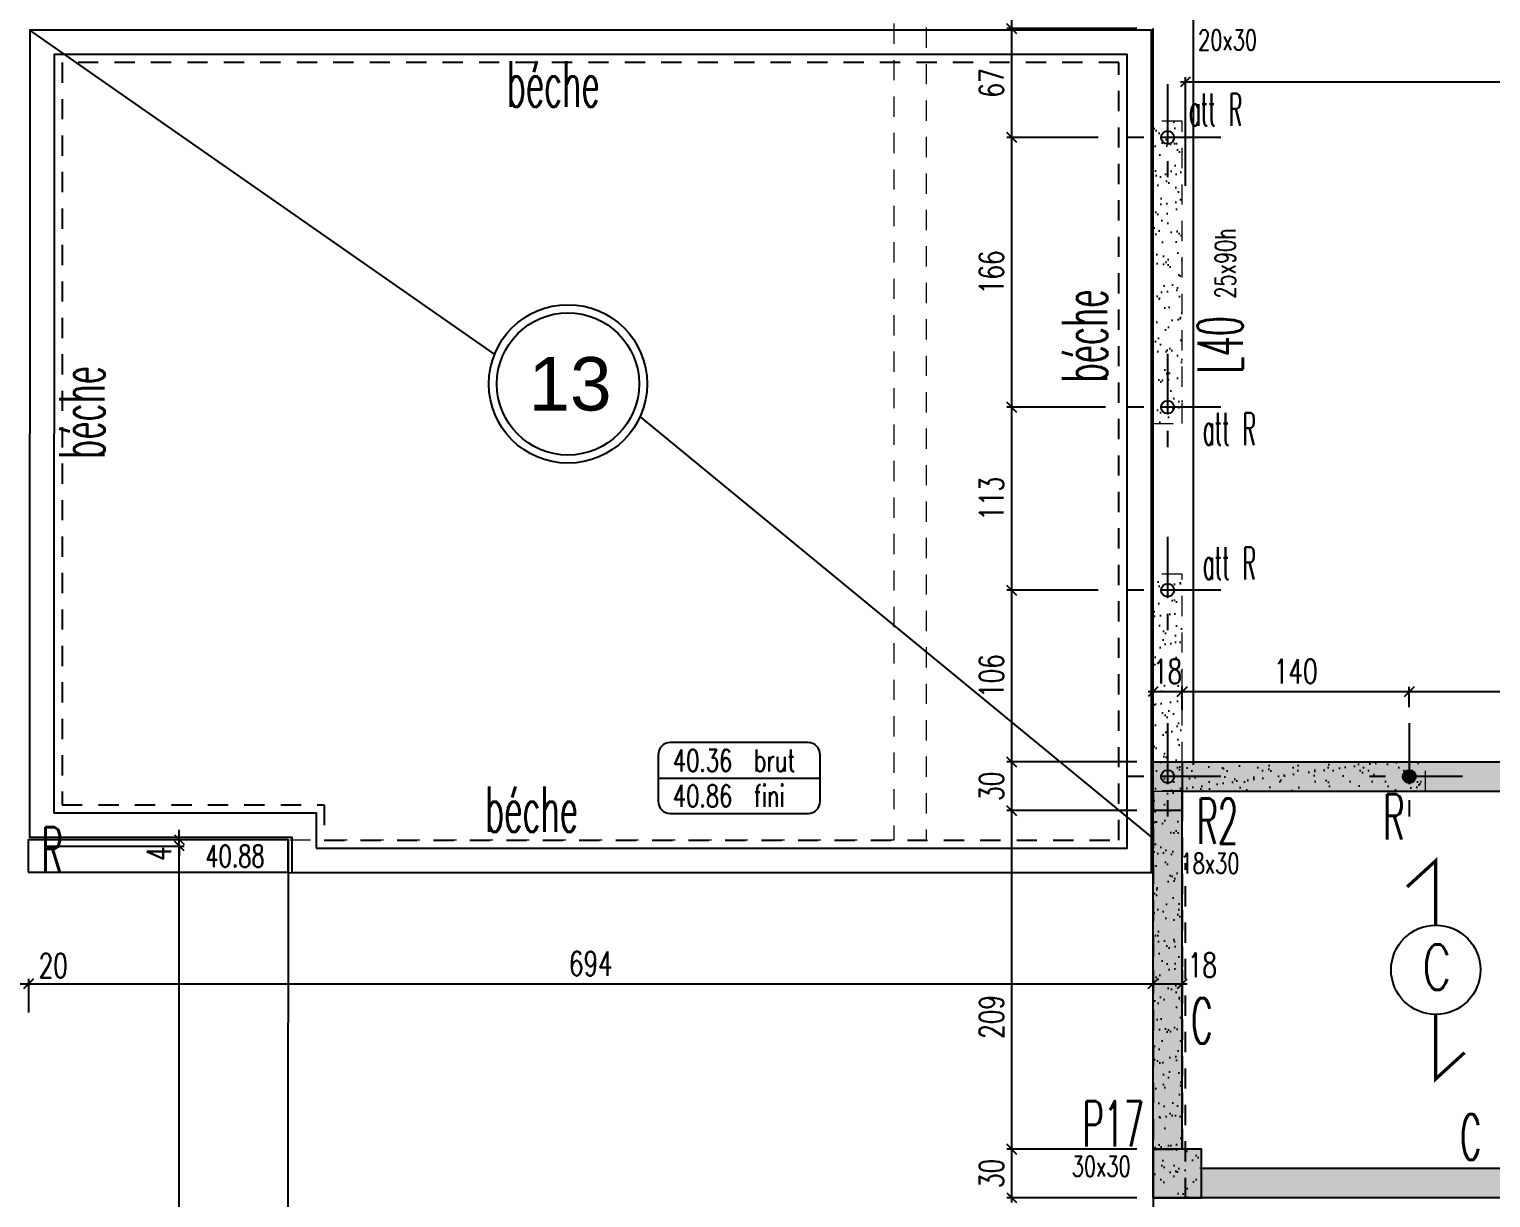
# Model space of a CAD drawing. Extents: x 308 to 437, y -199 to -146.
# Drawn here: x 403.97 to 412.99, y -184.3 to -177.08 of the extents above; entities that cross this region are included whole.
import ezdxf
from ezdxf.enums import TextEntityAlignment as Align

# ---------------------------------------------------------------- set-up
doc = ezdxf.new("R2010")
doc.units = 0
doc.header["$LTSCALE"] = 0.5
doc.header["$MEASUREMENT"] = 0
for name, pattern in [('AXES2', [1.125, 0.75, -0.125, 0.125, -0.125]), ('CACHE', [0.375, 0.25, -0.125]), ('DISCONTINU2', [0.375, 0.25, -0.125])]:
    doc.linetypes.add(name, pattern=pattern)
doc.layers.get('DEFPOINTS').update_dxf_attribs({"linetype": 'CONTINUOUS'})
doc.layers.add('###Dalle BA', color=70, linetype='CONTINUOUS', lineweight=30)
for name, color, linetype in [('1_AJSA_techEP', 142, 'CONTINUOUS'), ('1_AJSA_vue1', 251, 'CONTINUOUS'), ('1_AJSA_vue2', 13, 'CONTINUOUS'), ('AXES', 6, 'AXES2'), ('BET-TEXT', 52, 'CONTINUOUS'), ('COTATION', 7, 'CONTINUOUS'), ('HABILLAGE', 7, 'CONTINUOUS'), ('MURS', 3, 'CONTINUOUS'), ('PLANCHER', 7, 'CONTINUOUS'), ('POCHAGE', 254, 'CONTINUOUS'), ('POTEAUX', 1, 'CONTINUOUS'), ('POUTRES', 2, 'CONTINUOUS'), ('RAID', 1, 'CONTINUOUS'), ('RDC', 7, 'DISCONTINU2'), ('REPERAGE', 4, 'CONTINUOUS'), ('REPERE-CHAI', 4, 'CONTINUOUS'), ('REPERE-POT', 4, 'CONTINUOUS'), ('REPERE-POUT', 4, 'CONTINUOUS'), ('REPERE-RAID', 4, 'CONTINUOUS')]:
    doc.layers.add(name, color=color, linetype=linetype)
doc.styles.add('ROMANS8', font='romans.shx', dxfattribs={"width": 0.7})
doc.styles.get("Standard").update_dxf_attribs({"font": 'txt.shx'})
doc.styles.add('TEXTE', font='arial.ttf')
doc.dimstyles.new('COT50 cm', dxfattribs={"dimtxt": 0.15, "dimasz": 0.06, "dimexe": 0.03, "dimexo": 0.1, "dimgap": 0.05, "dimtad": 1, "dimdec": 0, "dimlfac": 100, "dimzin": 0, "dimdsep": 46, "dimtxsty": 'ROMANS8', "dimblk1": 'OBLIQUE', "dimblk2": 'OBLIQUE', "dimsah": 1, "dimcen": 0.03, "dimdle": 0.03, "dimclrt": 1, "dimadec": 0, "dimazin": 0, "dimtfac": 1, "dimtdec": 0, "dimtmove": 0, "dimatfit": 3, "dimfxl": 0, "dimtolj": 1, "dimtzin": 0, "dimlwd": -1, "dimlwe": -1, "dimarcsym": 0})
pattern_1 = [(37.5, (-513.79323, 160.44126), (-0.004409535, 0.134877664), [0, -0.1064, 0, -0.119, 0, -0.11375]), (7.5, (-513.79323, 160.44126), (0.12388437, 0.197550225), [0, -0.0574, 0, -0.0959, 0, -0.03675]), (327.5, (-513.87933, 160.44126), (0.21798993, 0.000396134), [0, -0.035, 0, -0.126, 0, -0.1645]), (317.5, (-513.87933, 160.44126), (0.21042886, 0.06143729), [0, -0.0175, 0, -0.0826, 0, -0.0945])]

# ---------------------------------------------------------------- blocks, each defined once
blk = doc.blocks.new('139')
at = {"layer": 'HABILLAGE', "color": 7}
blk.add_line((-0.665, 0), (0.665, 0), dxfattribs=at)
at = {"layer": 'HABILLAGE'}
blk.add_lwpolyline([(-0.565, -0.291), (0.565, -0.291, 0.414214), (0.665, -0.191), (0.665, 0.191, 0.414214), (0.565, 0.291), (-0.565, 0.291, 0.414214), (-0.665, 0.191), (-0.665, -0.191, 0.414214)], format="xyb", close=True, dxfattribs=at)
at = {"layer": 'HABILLAGE', "color": 1, "width": 0.7}
for s, p in [('brut', (0.121, 0.054)), ('fini', (0.121, -0.237))]:
    blk.add_text(s, height=0.18, dxfattribs=at).set_placement(p)
for tag, p in [('NIVBRUT', (-0.543, 0.054)), ('NIVFINI', (-0.543, -0.237))]:
    blk.add_attdef(tag, p, '', height=0.18, dxfattribs=at)
blk = doc.blocks.new('_Oblique')
at = {"layer": 'COTATION', "color": 0, "lineweight": -2}
blk.add_line((-0.5, -0.5), (0.5, 0.5), dxfattribs=at)
blk = doc.blocks.new('*D1207')
at = {"layer": 'COTATION', "color": 0, "transparency": 16777216}
for p, q in [((410.8097, -183.9963), (410.0078, -183.9963)), ((410.0378, -184.3263), (410.0378, -183.9663)), ((410.8097, -184.2963), (410.0078, -184.2963))]:
    blk.add_line(p, q, dxfattribs=at)
at = {"layer": 'DEFPOINTS', "color": 0, "transparency": 16777216}
for p in [(410.0378, -183.9963), (410.9097, -183.9963), (410.9097, -184.2963)]:
    blk.add_point(p, dxfattribs=at)
at = {"layer": 'COTATION', "color": 0, "transparency": 16777216, "xscale": 0.06, "yscale": 0.06, "zscale": 0.06}
for p, rotation in [((410.0378, -183.9963), 90), ((410.0378, -184.2963), 270)]:
    blk.add_blockref('_Oblique', p, dxfattribs=dict(at, rotation=rotation))
at = {"layer": 'COTATION', "color": 1, "transparency": 16777216, "insert": (409.9128, -184.1463), "char_height": 0.15, "attachment_point": 5, "rotation": 90, "style": 'ROMANS8'}
blk.add_mtext('\\A1;30', dxfattribs=at)
blk = doc.blocks.new('*D1208')
at = {"layer": 'COTATION', "color": 0, "transparency": 16777216}
for p, q in [((410.8099, -181.9063), (410.0078, -181.9063)), ((410.0378, -184.0263), (410.0378, -181.8763)), ((410.8097, -183.9963), (410.0078, -183.9963))]:
    blk.add_line(p, q, dxfattribs=at)
at = {"layer": 'DEFPOINTS', "color": 0, "transparency": 16777216}
for p in [(410.0378, -181.9063), (410.9099, -181.9063), (410.9097, -183.9963)]:
    blk.add_point(p, dxfattribs=at)
at = {"layer": 'COTATION', "color": 0, "transparency": 16777216, "xscale": 0.06, "yscale": 0.06, "zscale": 0.06}
for p, rotation in [((410.0378, -181.9063), 90), ((410.0378, -183.9963), 270)]:
    blk.add_blockref('_Oblique', p, dxfattribs=dict(at, rotation=rotation))
at = {"layer": 'COTATION', "color": 1, "transparency": 16777216, "insert": (409.9128, -183.1799), "char_height": 0.15, "attachment_point": 5, "rotation": 90, "style": 'ROMANS8'}
blk.add_mtext('\\A1;209', dxfattribs=at)
blk = doc.blocks.new('*D1209')
at = {"layer": 'COTATION', "color": 0, "transparency": 16777216}
for p, q in [((410.0378, -181.9363), (410.0378, -181.5763)), ((410.8099, -181.6063), (410.0078, -181.6063)), ((410.8099, -181.9063), (410.0078, -181.9063))]:
    blk.add_line(p, q, dxfattribs=at)
at = {"layer": 'DEFPOINTS', "color": 0, "transparency": 16777216}
for p in [(410.0378, -181.6063), (410.9099, -181.6063), (410.9099, -181.9063)]:
    blk.add_point(p, dxfattribs=at)
at = {"layer": 'COTATION', "color": 0, "transparency": 16777216, "xscale": 0.06, "yscale": 0.06, "zscale": 0.06}
for p, rotation in [((410.0378, -181.6063), 90), ((410.0378, -181.9063), 270)]:
    blk.add_blockref('_Oblique', p, dxfattribs=dict(at, rotation=rotation))
at = {"layer": 'COTATION', "color": 1, "transparency": 16777216, "insert": (409.9128, -181.7563), "char_height": 0.15, "attachment_point": 5, "rotation": 90, "style": 'ROMANS8'}
blk.add_mtext('\\A1;30', dxfattribs=at)
blk = doc.blocks.new('*D1210')
at = {"layer": 'COTATION', "color": 0, "transparency": 16777216}
for p, q in [((410.0378, -181.6363), (410.0378, -180.5161)), ((410.5708, -180.5461), (410.0078, -180.5461)), ((410.8099, -181.6063), (410.0078, -181.6063))]:
    blk.add_line(p, q, dxfattribs=at)
at = {"layer": 'DEFPOINTS', "color": 0, "transparency": 16777216}
for p in [(410.0378, -180.5461), (410.6708, -180.5461), (410.9099, -181.6063)]:
    blk.add_point(p, dxfattribs=at)
at = {"layer": 'COTATION', "color": 0, "transparency": 16777216, "xscale": 0.06, "yscale": 0.06, "zscale": 0.06}
for p, rotation in [((410.0378, -180.5461), 90), ((410.0378, -181.6063), 270)]:
    blk.add_blockref('_Oblique', p, dxfattribs=dict(at, rotation=rotation))
at = {"layer": 'COTATION', "color": 1, "transparency": 16777216, "insert": (409.9128, -181.0762), "char_height": 0.15, "attachment_point": 5, "rotation": 90, "style": 'ROMANS8'}
blk.add_mtext('\\A1;106', dxfattribs=at)
blk = doc.blocks.new('*D1211')
at = {"layer": 'COTATION', "color": 0, "transparency": 16777216}
for p, q in [((410.6164, -179.4161), (410.0078, -179.4161)), ((410.0378, -180.5761), (410.0378, -179.3861)), ((410.5708, -180.5461), (410.0078, -180.5461))]:
    blk.add_line(p, q, dxfattribs=at)
at = {"layer": 'DEFPOINTS', "color": 0, "transparency": 16777216}
for p in [(410.0378, -179.4161), (410.7164, -179.4161), (410.6708, -180.5461)]:
    blk.add_point(p, dxfattribs=at)
at = {"layer": 'COTATION', "color": 0, "transparency": 16777216, "xscale": 0.06, "yscale": 0.06, "zscale": 0.06}
for p, rotation in [((410.0378, -179.4161), 90), ((410.0378, -180.5461), 270)]:
    blk.add_blockref('_Oblique', p, dxfattribs=dict(at, rotation=rotation))
at = {"layer": 'COTATION', "color": 1, "transparency": 16777216, "insert": (409.9128, -179.9811), "char_height": 0.15, "attachment_point": 5, "rotation": 90, "style": 'ROMANS8'}
blk.add_mtext('\\A1;113', dxfattribs=at)
blk = doc.blocks.new('*D1212')
at = {"layer": 'COTATION', "color": 0, "transparency": 16777216}
for p, q in [((410.0378, -179.4461), (410.0378, -177.7213)), ((410.5707, -177.7513), (410.0078, -177.7513)), ((410.6164, -179.4161), (410.0078, -179.4161))]:
    blk.add_line(p, q, dxfattribs=at)
at = {"layer": 'DEFPOINTS', "color": 0, "transparency": 16777216}
for p in [(410.0378, -177.7513), (410.6707, -177.7513), (410.7164, -179.4161)]:
    blk.add_point(p, dxfattribs=at)
at = {"layer": 'COTATION', "color": 0, "transparency": 16777216, "xscale": 0.06, "yscale": 0.06, "zscale": 0.06}
for p, rotation in [((410.0378, -177.7513), 90), ((410.0378, -179.4161), 270)]:
    blk.add_blockref('_Oblique', p, dxfattribs=dict(at, rotation=rotation))
at = {"layer": 'COTATION', "color": 1, "transparency": 16777216, "insert": (409.9128, -178.5837), "char_height": 0.15, "attachment_point": 5, "rotation": 90, "style": 'ROMANS8'}
blk.add_mtext('\\A1;166', dxfattribs=at)
blk = doc.blocks.new('*D1213')
at = {"layer": 'COTATION', "color": 0, "transparency": 16777216}
for p, q in [((410.8099, -177.0795), (410.0078, -177.0795)), ((410.0378, -177.7813), (410.0378, -177.0495)), ((410.5707, -177.7513), (410.0078, -177.7513))]:
    blk.add_line(p, q, dxfattribs=at)
at = {"layer": 'DEFPOINTS', "color": 0, "transparency": 16777216}
for p in [(410.0378, -177.0795), (410.9099, -177.0795), (410.6707, -177.7513)]:
    blk.add_point(p, dxfattribs=at)
at = {"layer": 'COTATION', "color": 0, "transparency": 16777216, "xscale": 0.06, "yscale": 0.06, "zscale": 0.06}
for p, rotation in [((410.0378, -177.0795), 90), ((410.0378, -177.7513), 270)]:
    blk.add_blockref('_Oblique', p, dxfattribs=dict(at, rotation=rotation))
at = {"layer": 'COTATION', "color": 1, "transparency": 16777216, "insert": (409.9128, -177.4154), "char_height": 0.15, "attachment_point": 5, "rotation": 90, "style": 'ROMANS8'}
blk.add_mtext('\\A1;67', dxfattribs=at)
blk = doc.blocks.new('*D1214')
at = {"layer": 'COTATION', "color": 0, "transparency": 16777216}
for p, q in [((410.8099, -176.7795), (410.0078, -176.7795)), ((410.0378, -177.1095), (410.0378, -176.7495)), ((410.8099, -177.0795), (410.0078, -177.0795))]:
    blk.add_line(p, q, dxfattribs=at)
at = {"layer": 'DEFPOINTS', "color": 0, "transparency": 16777216}
for p in [(410.0378, -176.7795), (410.9099, -176.7795), (410.9099, -177.0795)]:
    blk.add_point(p, dxfattribs=at)
at = {"layer": 'COTATION', "color": 0, "transparency": 16777216, "xscale": 0.06, "yscale": 0.06, "zscale": 0.06}
for p, rotation in [((410.0378, -176.7795), 90), ((410.0378, -177.0795), 270)]:
    blk.add_blockref('_Oblique', p, dxfattribs=dict(at, rotation=rotation))
at = {"layer": 'COTATION', "color": 1, "transparency": 16777216, "insert": (409.9128, -176.9295), "char_height": 0.15, "attachment_point": 5, "rotation": 90, "style": 'ROMANS8'}
blk.add_mtext('\\A1;30', dxfattribs=at)
blk = doc.blocks.new('*D1287')
at = {"layer": 'COTATION', "color": 0, "transparency": 16777216}
for p, q in [((411.0799, -177.4084), (418.3963, -177.4084)), ((411.1099, -178.0502), (411.1099, -177.3784)), ((418.3663, -177.8063), (418.3663, -177.3784))]:
    blk.add_line(p, q, dxfattribs=at)
at = {"layer": 'DEFPOINTS', "color": 0, "transparency": 16777216}
for p in [(418.3663, -177.4084), (418.3663, -177.9063), (411.1099, -178.1502)]:
    blk.add_point(p, dxfattribs=at)
at = {"layer": 'COTATION', "color": 0, "transparency": 16777216, "xscale": 0.06, "yscale": 0.06, "zscale": 0.06, "rotation": 180}
blk.add_blockref('_Oblique', (411.1099, -177.4084), dxfattribs=at)
at = {"layer": 'COTATION', "color": 0, "transparency": 16777216, "xscale": 0.06, "yscale": 0.06, "zscale": 0.06}
blk.add_blockref('_Oblique', (418.3663, -177.4084), dxfattribs=at)
at = {"layer": 'COTATION', "color": 1, "transparency": 16777216, "insert": (414.7381, -177.2834), "char_height": 0.15, "attachment_point": 5, "style": 'ROMANS8'}
blk.add_mtext('\\A1;726', dxfattribs=at)
blk = doc.blocks.new('*D1452')
at = {"layer": 'COTATION', "color": 0, "transparency": 16777216}
for p, q in [((403.7664, -183.0521), (403.7664, -182.9454)), ((403.9697, -183.1534), (403.9697, -182.9454)), ((403.7364, -182.9754), (403.9997, -182.9754))]:
    blk.add_line(p, q, dxfattribs=at)
at = {"layer": 'DEFPOINTS', "color": 0, "transparency": 16777216}
for p in [(403.9697, -182.9754), (403.7664, -183.1521), (403.9697, -183.2534)]:
    blk.add_point(p, dxfattribs=at)
at = {"layer": 'COTATION', "color": 0, "transparency": 16777216, "xscale": 0.06, "yscale": 0.06, "zscale": 0.06, "rotation": 180}
blk.add_blockref('_Oblique', (403.7664, -182.9754), dxfattribs=at)
at = {"layer": 'COTATION', "color": 0, "transparency": 16777216, "xscale": 0.06, "yscale": 0.06, "zscale": 0.06}
blk.add_blockref('_Oblique', (403.9697, -182.9754), dxfattribs=at)
at = {"layer": 'COTATION', "color": 1, "transparency": 16777216, "insert": (404.1213, -182.8633), "char_height": 0.15, "attachment_point": 5, "style": 'ROMANS8'}
blk.add_mtext('\\A1;20', dxfattribs=at)
blk = doc.blocks.new('*D1453')
at = {"layer": 'COTATION', "color": 0, "transparency": 16777216}
for p, q in [((403.9697, -183.1534), (403.9697, -182.9454)), ((410.9097, -182.8918), (410.9097, -183.0054)), ((403.9397, -182.9754), (410.9397, -182.9754))]:
    blk.add_line(p, q, dxfattribs=at)
at = {"layer": 'DEFPOINTS', "color": 0, "transparency": 16777216}
for p in [(410.9097, -182.7918), (410.9097, -182.9754), (403.9697, -183.2534)]:
    blk.add_point(p, dxfattribs=at)
at = {"layer": 'COTATION', "color": 0, "transparency": 16777216, "xscale": 0.06, "yscale": 0.06, "zscale": 0.06, "rotation": 180}
blk.add_blockref('_Oblique', (403.9697, -182.9754), dxfattribs=at)
at = {"layer": 'COTATION', "color": 0, "transparency": 16777216, "xscale": 0.06, "yscale": 0.06, "zscale": 0.06}
blk.add_blockref('_Oblique', (410.9097, -182.9754), dxfattribs=at)
at = {"layer": 'COTATION', "color": 1, "transparency": 16777216, "insert": (407.4397, -182.8504), "char_height": 0.15, "attachment_point": 5, "style": 'ROMANS8'}
blk.add_mtext('\\A1;694', dxfattribs=at)
blk = doc.blocks.new('*D1454')
at = {"layer": 'COTATION', "color": 0, "transparency": 16777216}
for p, q in [((410.9097, -182.8918), (410.9097, -183.0054)), ((411.0899, -182.8918), (411.0899, -183.0054)), ((410.8797, -182.9754), (411.1199, -182.9754))]:
    blk.add_line(p, q, dxfattribs=at)
at = {"layer": 'DEFPOINTS', "color": 0, "transparency": 16777216}
for p in [(410.9097, -182.7918), (411.0899, -182.7918), (411.0899, -182.9754)]:
    blk.add_point(p, dxfattribs=at)
at = {"layer": 'COTATION', "color": 0, "transparency": 16777216, "xscale": 0.06, "yscale": 0.06, "zscale": 0.06, "rotation": 180}
blk.add_blockref('_Oblique', (410.9097, -182.9754), dxfattribs=at)
at = {"layer": 'COTATION', "color": 0, "transparency": 16777216, "xscale": 0.06, "yscale": 0.06, "zscale": 0.06}
blk.add_blockref('_Oblique', (411.0899, -182.9754), dxfattribs=at)
at = {"layer": 'COTATION', "color": 1, "transparency": 16777216, "insert": (411.2142, -182.8597), "char_height": 0.15, "attachment_point": 5, "style": 'ROMANS8'}
blk.add_mtext('\\A1;18', dxfattribs=at)
blk = doc.blocks.new('*D1464')
at = {"layer": 'COTATION', "color": 0, "transparency": 16777216}
for p, q in [((410.9097, -181.2837), (410.9097, -181.1417)), ((411.0897, -181.2837), (411.0897, -181.1417)), ((410.8797, -181.1717), (411.1197, -181.1717))]:
    blk.add_line(p, q, dxfattribs=at)
at = {"layer": 'DEFPOINTS', "color": 0, "transparency": 16777216}
for p in [(411.0897, -181.1717), (410.9097, -181.3837), (411.0897, -181.3837)]:
    blk.add_point(p, dxfattribs=at)
at = {"layer": 'COTATION', "color": 0, "transparency": 16777216, "xscale": 0.06, "yscale": 0.06, "zscale": 0.06, "rotation": 180}
blk.add_blockref('_Oblique', (410.9097, -181.1717), dxfattribs=at)
at = {"layer": 'COTATION', "color": 0, "transparency": 16777216, "xscale": 0.06, "yscale": 0.06, "zscale": 0.06}
blk.add_blockref('_Oblique', (411.0897, -181.1717), dxfattribs=at)
at = {"layer": 'COTATION', "color": 1, "transparency": 16777216, "insert": (410.9997, -181.0467), "char_height": 0.15, "attachment_point": 5, "style": 'ROMANS8'}
blk.add_mtext('\\A1;18', dxfattribs=at)
blk = doc.blocks.new('*D1465')
at = {"layer": 'COTATION', "color": 0, "transparency": 16777216}
for p, q in [((411.0897, -181.2837), (411.0897, -181.1417)), ((412.4915, -181.2674), (412.4915, -181.1417)), ((411.0597, -181.1717), (412.5215, -181.1717))]:
    blk.add_line(p, q, dxfattribs=at)
at = {"layer": 'DEFPOINTS', "color": 0, "transparency": 16777216}
for p in [(412.4915, -181.1717), (411.0897, -181.3837), (412.4915, -181.3674)]:
    blk.add_point(p, dxfattribs=at)
at = {"layer": 'COTATION', "color": 0, "transparency": 16777216, "xscale": 0.06, "yscale": 0.06, "zscale": 0.06, "rotation": 180}
blk.add_blockref('_Oblique', (411.0897, -181.1717), dxfattribs=at)
at = {"layer": 'COTATION', "color": 0, "transparency": 16777216, "xscale": 0.06, "yscale": 0.06, "zscale": 0.06}
blk.add_blockref('_Oblique', (412.4915, -181.1717), dxfattribs=at)
at = {"layer": 'COTATION', "color": 1, "transparency": 16777216, "insert": (411.7906, -181.0467), "char_height": 0.15, "attachment_point": 5, "style": 'ROMANS8'}
blk.add_mtext('\\A1;140', dxfattribs=at)
blk = doc.blocks.new('*D1466')
at = {"layer": 'COTATION', "color": 0, "transparency": 16777216}
for p, q in [((412.4915, -181.2674), (412.4915, -181.1417)), ((414.5215, -181.3171), (414.5215, -181.1417)), ((412.4615, -181.1717), (414.5515, -181.1717))]:
    blk.add_line(p, q, dxfattribs=at)
at = {"layer": 'DEFPOINTS', "color": 0, "transparency": 16777216}
for p in [(414.5215, -181.1717), (412.4915, -181.3674), (414.5215, -181.4171)]:
    blk.add_point(p, dxfattribs=at)
at = {"layer": 'COTATION', "color": 0, "transparency": 16777216, "xscale": 0.06, "yscale": 0.06, "zscale": 0.06, "rotation": 180}
blk.add_blockref('_Oblique', (412.4915, -181.1717), dxfattribs=at)
at = {"layer": 'COTATION', "color": 0, "transparency": 16777216, "xscale": 0.06, "yscale": 0.06, "zscale": 0.06}
blk.add_blockref('_Oblique', (414.5215, -181.1717), dxfattribs=at)
at = {"layer": 'COTATION', "color": 1, "transparency": 16777216, "insert": (413.5065, -181.0467), "char_height": 0.15, "attachment_point": 5, "style": 'ROMANS8'}
blk.add_mtext('\\A1;203', dxfattribs=at)
blk = doc.blocks.new('A$C6B096A38')
at = {"layer": 'POCHAGE'}
h = blk.add_hatch(dxfattribs=at)
h.set_pattern_fill('AR-SAND', color=0, scale=0.07)
h.set_pattern_definition(pattern_1)
h.paths.add_polyline_path([(64.9937, -17.21), (64.8138, -17.21), (64.8138, -19.0748), (64.9937, -19.0748)])
h = blk.add_hatch(dxfattribs=at)
h.set_pattern_fill('AR-SAND', color=0, scale=0.07)
h.set_pattern_definition(pattern_1)
h.paths.add_polyline_path([(66.4957, -21.165), (64.9938, -21.165), (64.9938, -20.0048), (64.8138, -20.0048), (64.8138, -21.345), (66.4957, -21.345)])
h = blk.add_hatch(dxfattribs=at)
h.set_pattern_fill('AR-SAND', color=0, scale=0.07)
h.set_pattern_definition(pattern_1)
h.paths.add_polyline_path([(65.1138, -23.555), (64.8138, -23.555), (64.8138, -23.855), (65.1138, -23.855)])
at = {"layer": 'AXES', "color": 1}
for p, q in [((64.9037, -16.9811), (64.9037, -17.6389)), ((65.2326, -17.31), (64.5749, -17.31)), ((64.9037, -18.646), (64.9037, -19.3037)), ((65.2326, -18.9748), (64.5749, -18.9748)), ((64.9038, -19.776), (64.9038, -20.4337)), ((65.2327, -20.1048), (64.5749, -20.1048)), ((64.904, -20.9261), (64.904, -21.5839)), ((66.3957, -20.9261), (66.3957, -21.5839)), ((65.2329, -21.255), (64.5752, -21.255)), ((66.7245, -21.255), (66.0668, -21.255))]:
    blk.add_line(p, q, dxfattribs=at)
at = {"layer": 'RAID'}
for centre in [(64.9037, -17.31), (64.9037, -18.9748), (64.9038, -20.1048), (64.904, -21.255), (66.3957, -21.255)]:
    blk.add_circle(centre, 0.04, dxfattribs=at)
at = {"layer": 'RDC', "linetype": 'CACHE', "lineweight": 15}
for points in [[(64.9937, -17.21), (64.8138, -17.21), (64.8138, -19.0748), (64.9937, -19.0748)], [(64.9938, -21.165), (64.9938, -20.0048), (64.8138, -20.0048), (64.8138, -21.345), (66.4957, -21.345), (66.4957, -21.165)], [(64.8138, -23.855), (65.1138, -23.855), (65.1138, -23.555), (64.8138, -23.555)]]:
    blk.add_lwpolyline(points, close=True, dxfattribs=at)
blk = doc.blocks.new('*D1638')
at = {"layer": 'DEFPOINTS', "color": 0, "transparency": 16777216}
for p in [(403.9697, -182.1258), (404.8995, -182.1258), (403.7667, -187.4191)]:
    blk.add_point(p, dxfattribs=at)
at = {"layer": 'POCHAGE', "color": 0, "transparency": 16777216}
for p, q in [((404.0697, -182.1258), (404.9295, -182.1258)), ((404.8995, -187.4491), (404.8995, -182.0958)), ((403.8667, -187.4191), (404.9295, -187.4191))]:
    blk.add_line(p, q, dxfattribs=at)
at = {"layer": 'POCHAGE', "color": 0, "transparency": 16777216, "xscale": 0.06, "yscale": 0.06, "zscale": 0.06}
for p, rotation in [((404.8995, -182.1258), 90), ((404.8995, -187.4191), 270)]:
    blk.add_blockref('_Oblique', p, dxfattribs=dict(at, rotation=rotation))
at = {"layer": 'POCHAGE', "color": 1, "transparency": 16777216, "insert": (404.7745, -184.7725), "char_height": 0.15, "attachment_point": 5, "rotation": 90, "style": 'ROMANS8'}
blk.add_mtext('\\A1;529', dxfattribs=at)
blk = doc.blocks.new('*D1639')
at = {"layer": 'DEFPOINTS', "color": 0, "transparency": 16777216}
for p in [(403.9697, -182.1258), (403.9699, -182.0856), (404.8995, -182.0856)]:
    blk.add_point(p, dxfattribs=at)
at = {"layer": 'POCHAGE', "color": 0, "transparency": 16777216}
for p, q in [((404.8995, -182.0856), (404.8995, -182.0256)), ((404.0697, -182.1258), (404.9295, -182.1258)), ((404.0699, -182.0856), (404.9295, -182.0856)), ((404.8995, -182.1258), (404.8995, -182.0856)), ((404.8995, -182.1258), (404.8995, -182.1858))]:
    blk.add_line(p, q, dxfattribs=at)
at = {"layer": 'POCHAGE', "color": 0, "transparency": 16777216, "xscale": 0.06, "yscale": 0.06, "zscale": 0.06}
for p, rotation in [((404.8995, -182.0856), 270), ((404.8995, -182.1258), 90)]:
    blk.add_blockref('_Oblique', p, dxfattribs=dict(at, rotation=rotation))
at = {"layer": 'POCHAGE', "color": 1, "transparency": 16777216, "insert": (404.7745, -182.1732), "char_height": 0.15, "attachment_point": 5, "rotation": 90, "style": 'ROMANS8'}
blk.add_mtext('\\A1;4', dxfattribs=at)

msp = doc.modelspace()

# ---------------------------------------------------------------- hatches: boundary and pattern name
at = {"layer": 'POCHAGE'}
h = msp.add_hatch(color=256, dxfattribs=at)
h.dxf.hatch_style = 1
h.paths.add_polyline_path([(414.9099, -184.1162), (411.2099, -184.1162), (411.2099, -184.2962), (414.9099, -184.2962), (425.7068, -184.2963), (425.7068, -184.1163), (415.0899, -184.1162), (415.0899, -181.6063), (411.0899, -181.6063), (411.0899, -181.7863), (414.9099, -181.7863)])
h.paths.add_polyline_path([(415.0399, -183.9513, -1), (414.9599, -183.9513, -1)], flags=16)
h.paths.add_polyline_path([(415.0399, -184.2063, -1), (414.9599, -184.2063, -1)], flags=16)
h.paths.add_polyline_path([(414.9597, -181.9213, -1), (415.0397, -181.9213, -1)], flags=16)
h.paths.add_polyline_path([(414.9599, -181.6963, -1), (415.0399, -181.6963, -1)], flags=16)
h.paths.add_polyline_path([(414.4815, -181.6963, -1), (414.5615, -181.6963, -1)], flags=16)
h.paths.add_polyline_path([(416.1246, -184.2062, -1), (416.0446, -184.2062, -1)], flags=16)
h.paths.add_polyline_path([(417.2543, -184.2063, -1), (417.1743, -184.2063, -1)], flags=16)
h.paths.add_polyline_path([(412.4515, -181.6963, -1), (412.5315, -181.6963, -1)], flags=16)
h.paths.add_polyline_path([(418.4965, -184.1963, -1), (418.4165, -184.1963, -1)], flags=16)
h.paths.add_polyline_path([(419.7381, -184.2063, -1), (419.6581, -184.2063, -1)], flags=16)
h.paths.add_polyline_path([(420.8684, -184.2063, -1), (420.7884, -184.2063, -1)], flags=16)
h.paths.add_polyline_path([(421.9537, -184.2063, -1), (421.8737, -184.2063, -1)], flags=16)
h = msp.add_hatch(dxfattribs=at)
h.set_pattern_fill('AR-SAND', color=0, scale=0.07)
h.set_pattern_definition([(37.5, (86.81067, -6.63), (-0.004409535, 0.134877664), [0, -0.1064, 0, -0.119, 0, -0.11375]), (7.5, (86.81067, -6.63), (0.12388437, 0.197550225), [0, -0.0574, 0, -0.0959, 0, -0.03675]), (327.5, (86.72457, -6.63), (0.21798993, 0.000396134), [0, -0.035, 0, -0.126, 0, -0.1645]), (317.5, (86.72457, -6.63), (0.21042886, 0.06143729), [0, -0.0175, 0, -0.0826, 0, -0.0945])])
h.paths.add_polyline_path([(410.9097, -183.9963), (411.0918, -183.9963), (411.0918, -181.7863), (410.9101, -181.7863)])
h = msp.add_hatch(color=256, dxfattribs=at)
h.dxf.hatch_style = 1
h.paths.add_polyline_path([(411.0899, -181.9063), (410.9099, -181.9063), (410.9099, -183.9962), (411.0899, -183.9962)])
at = {"layer": 'POTEAUX'}
h = msp.add_hatch(color=256, dxfattribs=at)
h.dxf.hatch_style = 1
h.paths.add_polyline_path([(411.0899, -181.6063), (411.0899, -181.9063), (410.9099, -181.9063), (410.9099, -181.6063)])
h = msp.add_hatch(color=256, dxfattribs=at)
h.dxf.hatch_style = 1
h.paths.add_polyline_path([(411.2099, -184.2962), (411.2099, -183.9962), (410.9099, -183.9962), (410.9099, -184.2962)])
at = {"layer": 'RAID'}
msp.add_hatch(color=256, dxfattribs=at).paths.add_polyline_path([(412.5315, -181.6963, 1), (412.4515, -181.6963, 1)])

# ---------------------------------------------------------------- linework, layer by layer
at = {"layer": '1_AJSA_techEP'}
msp.add_lwpolyline([(403.9663, -182.286), (405.5712, -182.286), (405.5713, -182.086), (403.9663, -182.086)], close=True, dxfattribs=at)
at = {"layer": '1_AJSA_vue1'}
msp.add_lwpolyline([(405.5713, -182.0842), (405.5655, -188.8563), (409.6291, -188.8585), (427.6065, -188.7943), (427.6065, -173.8368), (429.5971, -173.832), (429.5971, -173.2033), (427.6063, -173.2044)], dxfattribs=at)
at = {"layer": '1_AJSA_vue2', "linetype": 'CACHE'}
for points in [[(410.9097, -181.7862), (410.9097, -187.6481), (426.011, -187.5856), (426.002, -181.7862)], [(418.3857, -184.2962), (418.3857, -187.4172), (411.1096, -187.4474), (411.1096, -182.2309)]]:
    msp.add_lwpolyline(points, dxfattribs=at)
at = {"layer": '1_AJSA_vue2'}
msp.add_lwpolyline([(405.5714, -182.289), (410.9099, -182.29)], dxfattribs=at)
at = {"layer": 'BET-TEXT', "color": 140}
for p, q in [((406.8451, -179.09), (403.977, -177.0895)), ((407.7438, -179.4751), (410.8995, -182.0709))]:
    msp.add_line(p, q, dxfattribs=at)
for radius in [0.489, 0.439]:
    msp.add_circle((407.2986, -179.2728), radius, dxfattribs=at)
at = {"layer": 'MURS'}
for points in [[(414.9099, -184.2962), (410.9099, -184.2962), (410.9099, -181.6063), (415.0899, -181.6063)], [(411.0899, -183.9962), (411.0899, -181.7863), (414.9099, -181.7863)], [(414.9099, -184.1162), (411.2099, -184.1162)]]:
    msp.add_lwpolyline(points, dxfattribs=at)
at = {"layer": 'PLANCHER', "color": 1, "const_width": 0.02}
for points in [[(412.655, -182.6135), (412.655, -182.2154), (412.4778, -182.3777)], [(412.655, -183.1648), (412.655, -183.5629), (412.8322, -183.4006)]]:
    msp.add_lwpolyline(points, dxfattribs=at)
at = {"layer": 'PLANCHER', "color": 1}
msp.add_circle((412.655, -182.8891), 0.2757, dxfattribs=at)
at = {"layer": 'POTEAUX'}
for points in [[(411.0899, -181.6063), (411.0899, -181.9063), (410.9099, -181.9063), (410.9099, -181.6063)], [(411.2099, -184.2962), (411.2099, -183.9962), (410.9099, -183.9962), (410.9099, -184.2962)]]:
    msp.add_lwpolyline(points, close=True, dxfattribs=at)
at = {"layer": 'POUTRES'}
for points in [[(411.1599, -181.6232), (411.1599, -176.7795), (411.1099, -176.7795)], [(405.5933, -182.289), (410.8995, -182.289), (410.8995, -182.289), (410.8994, -177.0895), (410.8994, -177.0895), (403.977, -177.0895), (403.977, -177.0895), (403.9756, -182.0709), (405.5934, -182.0709), (405.5933, -182.289)], [(410.9099, -181.6232), (410.9099, -177.0795)]]:
    msp.add_lwpolyline(points, dxfattribs=at)
msp.add_lwpolyline([(405.7434, -182.139), (410.7495, -182.139), (410.7494, -177.2395), (404.1269, -177.2395), (404.1257, -181.9209), (405.7434, -181.9209)], close=True, dxfattribs=at)
at = {"layer": 'POUTRES', "linetype": 'DISCONTINU2'}
msp.add_lwpolyline([(405.7934, -182.089), (410.6995, -182.089), (410.6994, -177.2895), (404.1769, -177.2895), (404.1757, -181.8709), (405.7934, -181.8709)], close=True, dxfattribs=at)
at = {"layer": 'RAID'}
msp.add_circle((412.4915, -181.6963), 0.04, dxfattribs=at)
at = {"layer": 'RDC', "linetype": 'CACHE', "lineweight": 15}
for points in [[(403.769, -171.6234), (403.769, -173.2234), (409.3091, -173.2234), (409.3095, -182.089), (405.5713, -182.0884)], [(403.969, -171.6234), (403.969, -173.0234), (409.509, -173.0234), (409.509, -182.0891)]]:
    msp.add_lwpolyline(points, dxfattribs=at)
at = {"layer": 'RDC'}
msp.add_lwpolyline([(410.9097, -183.9963), (411.0918, -183.9963), (411.0918, -181.7863), (410.9101, -181.7863)], close=True, dxfattribs=at)

# ---------------------------------------------------------------- block references
at = {"layer": 'HABILLAGE', "color": 1, "xscale": 0.7521624, "yscale": 0.7521624, "zscale": 0.7521624}
msp.add_blockref('139', (408.3552, -181.7054), dxfattribs=at).add_auto_attribs({'NIVBRUT': '40.36', 'NIVFINI': '40.86'})
at = {"layer": 'RDC'}
msp.add_blockref('A$C6B096A38', (346.0959, -160.4413), dxfattribs=at)

# ---------------------------------------------------------------- texts
at = {"layer": '###Dalle BA', "linetype": 'CACHE', "ltscale": 15, "insert": (407.0549, -179.1069), "char_height": 0.33, "width": 2.563409, "attachment_point": 1, "line_spacing_factor": 0.833333, "style": 'TEXTE'}
msp.add_mtext('13', dxfattribs=at)
at = {"layer": 'HABILLAGE', "color": 1, "width": 0.7}
msp.add_attdef('40.88', (405.0605, -182.2547), 'NB', height=0.13539, dxfattribs=at)
at = {"layer": 'PLANCHER', "color": 1, "width": 0.7}
msp.add_text('C', height=0.28, dxfattribs=at).set_placement((412.6614, -182.8726), align=Align.MIDDLE)
at = {"layer": 'REPERAGE', "color": 1, "style": 'ROMANS8', "width": 0.7}
msp.add_text(' 25x90h ', height=0.125, rotation=90, dxfattribs=at).set_placement((411.4184, -178.8062))
at = {"layer": 'REPERE-CHAI', "color": 4, "width": 0.519}
for p in [(411.1457, -183.3434), (412.8053, -184.0612)]:
    msp.add_text('C', height=0.28, dxfattribs=at).set_placement(p)
at = {"layer": 'REPERE-POT', "color": 1, "style": 'ROMANS8', "width": 0.7}
for s, p in [('20x30', (411.1883, -177.2122)), ('30x30', (410.4081, -184.1649))]:
    msp.add_text(s, height=0.125, dxfattribs=at).set_placement(p)
at = {"layer": 'REPERE-POT', "color": 4, "width": 0.519}
msp.add_text('P17', height=0.28, dxfattribs=at).set_placement((410.4747, -183.9796))
at = {"layer": 'REPERE-POUT', "width": 0.519}
for p in [(406.9204, -177.5615), (406.7868, -182.0381)]:
    msp.add_text('béche', height=0.28, dxfattribs=at).set_placement(p)
for s, p in [('béche', (410.6272, -179.2634)), ('L40', (411.4635, -179.2087)), ('béche', (404.4377, -179.7352))]:
    msp.add_text(s, height=0.28, rotation=90, dxfattribs=at).set_placement(p)
at = {"layer": 'REPERE-RAID', "color": 4}
for s, height, width, p in [('att R', 0.2, 0.45, (411.1317, -177.6798)), ('att R', 0.2, 0.45, (411.2173, -179.6508)), ('att R', 0.2, 0.45, (411.2173, -180.48)), ('R2', 0.28, 0.519, (411.1797, -182.1123)), ('R', 0.28, 0.519, (412.3305, -182.0855)), ('R', 0.28, 0.519, (404.0489, -182.2895))]:
    msp.add_text(s, height=height, dxfattribs=dict(at, width=width)).set_placement(p)
at = {"layer": 'REPERE-RAID', "color": 1, "style": 'ROMANS8', "width": 0.7}
msp.add_text('18x30', height=0.125, dxfattribs=at).set_placement((411.0795, -182.2941))

# ---------------------------------------------------------------- dimensions: what is measured, and where the dimension line sits
at = {"layer": 'COTATION'}
for base, p1, p2, picture, middle in [((410.0378, -176.7795), (410.9099, -177.0795), (410.9099, -176.7795), '*D1214', (409.9128, -176.9295)), ((410.0378, -177.0795), (410.6707, -177.7513), (410.9099, -177.0795), '*D1213', (409.9128, -177.4154)), ((410.0378, -177.7513), (410.7164, -179.4161), (410.6707, -177.7513), '*D1212', (409.9128, -178.5837)), ((410.0378, -179.4161), (410.6708, -180.5461), (410.7164, -179.4161), '*D1211', (409.9128, -179.9811)), ((410.0378, -180.5461), (410.9099, -181.6063), (410.6708, -180.5461), '*D1210', (409.9128, -181.0762)), ((410.0378, -181.6063), (410.9099, -181.9063), (410.9099, -181.6063), '*D1209', (409.9128, -181.7563))]:
    dim = msp.add_linear_dim(base=base, p1=p1, p2=p2, angle=90, dimstyle='COT50 cm', override={"dimtmove": 1}, dxfattribs=at)
    dim.commit()
    dim.dimension.update_dxf_attribs({"geometry": picture, "text_midpoint": middle})
dim = msp.add_linear_dim(base=(418.3663, -177.4084), p1=(411.1099, -178.1502), p2=(418.3663, -177.9063), dimstyle='COT50 cm', dxfattribs=at)
dim.commit()
dim.dimension.update_dxf_attribs({"geometry": '*D1287', "text_midpoint": (414.7381, -177.2834)})
dim = msp.add_linear_dim(base=(411.0897, -181.1717), p1=(410.9097, -181.3837), p2=(411.0897, -181.3837), dimstyle='COT50 cm', dxfattribs=at)
dim.commit()
dim.dimension.update_dxf_attribs({"geometry": '*D1464', "text_midpoint": (410.9997, -181.1717), "dimtype": 160})
for base, p1, p2, picture, middle in [((412.4915, -181.1717), (411.0897, -181.3837), (412.4915, -181.3674), '*D1465', (411.7906, -181.0467)), ((414.5215, -181.1717), (412.4915, -181.3674), (414.5215, -181.4171), '*D1466', (413.5065, -181.0467)), ((410.9097, -182.9754), (403.9697, -183.2534), (410.9097, -182.7918), '*D1453', (407.4397, -182.8504))]:
    dim = msp.add_linear_dim(base=base, p1=p1, p2=p2, dimstyle='COT50 cm', override={"dimtmove": 1}, dxfattribs=at)
    dim.commit()
    dim.dimension.update_dxf_attribs({"geometry": picture, "text_midpoint": middle})
dim = msp.add_linear_dim(base=(410.0378, -181.9063), p1=(410.9097, -183.9963), p2=(410.9099, -181.9063), angle=90, dimstyle='COT50 cm', override={"dimtmove": 1}, dxfattribs=at)
dim.commit()
dim.dimension.update_dxf_attribs({"geometry": '*D1208', "text_midpoint": (410.0378, -183.1799), "dimtype": 160})
for base, p1, p2, picture, middle in [((403.9697, -182.9754), (403.7664, -183.1521), (403.9697, -183.2534), '*D1452', (404.1213, -182.9883)), ((411.0899, -182.9754), (410.9097, -182.7918), (411.0899, -182.7918), '*D1454', (411.2142, -182.9847))]:
    dim = msp.add_linear_dim(base=base, p1=p1, p2=p2, dimstyle='COT50 cm', override={"dimtmove": 1}, dxfattribs=at)
    dim.commit()
    dim.dimension.update_dxf_attribs({"geometry": picture, "text_midpoint": middle, "dimtype": 160})
dim = msp.add_linear_dim(base=(410.0378, -183.9963), p1=(410.9097, -184.2963), p2=(410.9097, -183.9963), angle=90, dimstyle='COT50 cm', dxfattribs=at)
dim.commit()
dim.dimension.update_dxf_attribs({"geometry": '*D1207', "text_midpoint": (409.9128, -184.1463)})
at = {"layer": 'POCHAGE', "color": 0}
dim = msp.add_linear_dim(base=(404.8995, -182.0856), p1=(403.9697, -182.1258), p2=(403.9699, -182.0856), angle=90, dimstyle='COT50 cm', override={"dimtmove": 1, "dimfxl": 10}, dxfattribs=at)
dim.commit()
dim.dimension.update_dxf_attribs({"geometry": '*D1639', "text_midpoint": (404.8995, -182.1732), "dimtype": 160})
dim = msp.add_linear_dim(base=(404.8995, -182.1258), p1=(403.7667, -187.4191), p2=(403.9697, -182.1258), angle=90, dimstyle='COT50 cm', override={"dimtmove": 1, "dimfxl": 10}, dxfattribs=at)
dim.commit()
dim.dimension.update_dxf_attribs({"geometry": '*D1638', "text_midpoint": (404.7745, -184.7725)})

doc.saveas('drawing.dxf')
